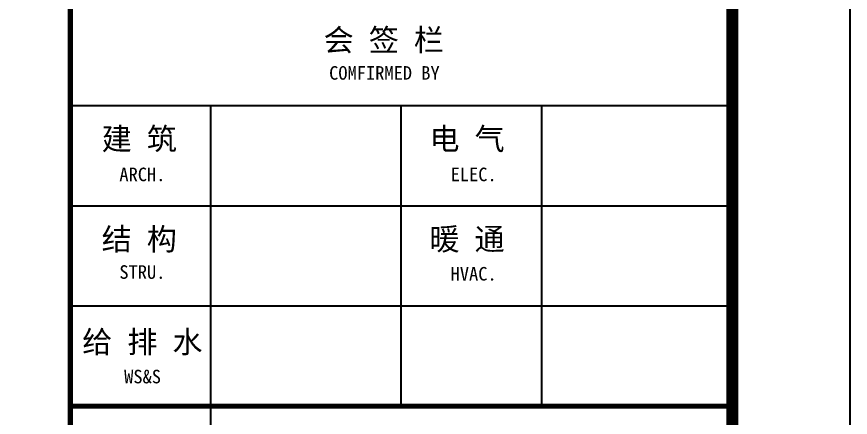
# Model space of a CAD drawing. Extents: x -522490 to 417652, y 450811 to 1108047.
# Drawn here: x 395688 to 402752, y 689479 to 692876 of the extents above; entities that cross this region are included whole.
import ezdxf

# ---------------------------------------------------------------- set-up
doc = ezdxf.new("R2010")
doc.units = 0
doc.header["$LTSCALE"] = 1000
doc.header["$MEASUREMENT"] = 0
doc.layers.add('PUB_TEXT', color=7, linetype='Continuous')
doc.layers.add('PUB_TITLE', color=4, linetype='Continuous')
doc.styles.add('TQ', font='')
doc.styles.get('TQ').set_extended_font_data('SimSun')

msp = doc.modelspace()

# ---------------------------------------------------------------- linework, layer by layer
at = {"layer": 'PUB_TITLE'}
for p, q in [((396142.5, 692122.9), (401752.5, 692122.9)), ((397332.1, 689572.9), (397332.1, 692122.9)), ((398947.1, 689572.9), (398947.1, 692122.9)), ((400137.1, 689572.9), (400137.1, 692122.9)), ((396142.5, 691272.9), (401752.5, 691272.9)), ((396142.5, 690422.9), (401752.5, 690422.9)), ((397332.7, 686150.8), (397332.7, 689572.9))]:
    msp.add_line(p, q, dxfattribs=at)
at = {"layer": 'PUB_TITLE', "lineweight": 40}
msp.add_line((396142.5, 689572.9), (401752.5, 689572.9), dxfattribs=at)
at = {"layer": 'PUB_TITLE'}
msp.add_lwpolyline([(343352.5, 682201), (402752.5, 682201), (402752.5, 724201), (343352.5, 724201)], close=True, dxfattribs=at)
at = {"layer": 'PUB_TITLE', "const_width": 100}
msp.add_lwpolyline([(345852.5, 683201), (401752.5, 683201), (401752.5, 723201), (345852.5, 723201)], close=True, dxfattribs=at)
at = {"layer": 'PUB_TITLE', "lineweight": 40, "const_width": 42.5}
msp.add_lwpolyline([(396142.5, 723201), (396142.5, 683201)], dxfattribs=at)
at = {"layer": 'PUB_TITLE', "const_width": 42.5}
msp.add_lwpolyline([(396142.5, 689572.9), (401752.5, 689572.9)], dxfattribs=at)

# ---------------------------------------------------------------- texts
at = {"layer": 'PUB_TEXT', "attachment_point": 1, "style": 'TQ'}
for s, insert, char_height, width in [('会 签 栏', (398288.9, 692771.5), 187, 2223.6), ('COMFIRMED BY', (398335.7, 692456.3), 114.75, 2399.55), ('建 筑', (396408, 691933.5), 187, 2006), ('电 气', (399185.5, 691933.5), 187, 2006), ('   ARCH.', (396323.7, 691595.9), 114.75, 2399.55), ('   ELEC.', (399131, 691595.9), 114.75, 2399.55), ('结 构', (396408, 691083.5), 187, 2006), ('暖 通', (399185.5, 691083.5), 187, 2006), ('   STRU.', (396323.7, 690768.2), 114.75, 2399.55), ('   HVAC.', (399131, 690753.4), 114.75, 2399.55), ('给 排 水', (396243, 690212), 187, 2223.6), ('   WS&S', (396364.3, 689881.9), 114.75, 2441.2)]:
    msp.add_mtext(s, dxfattribs=dict(at, insert=insert, char_height=char_height, width=width))

doc.saveas('drawing.dxf')
